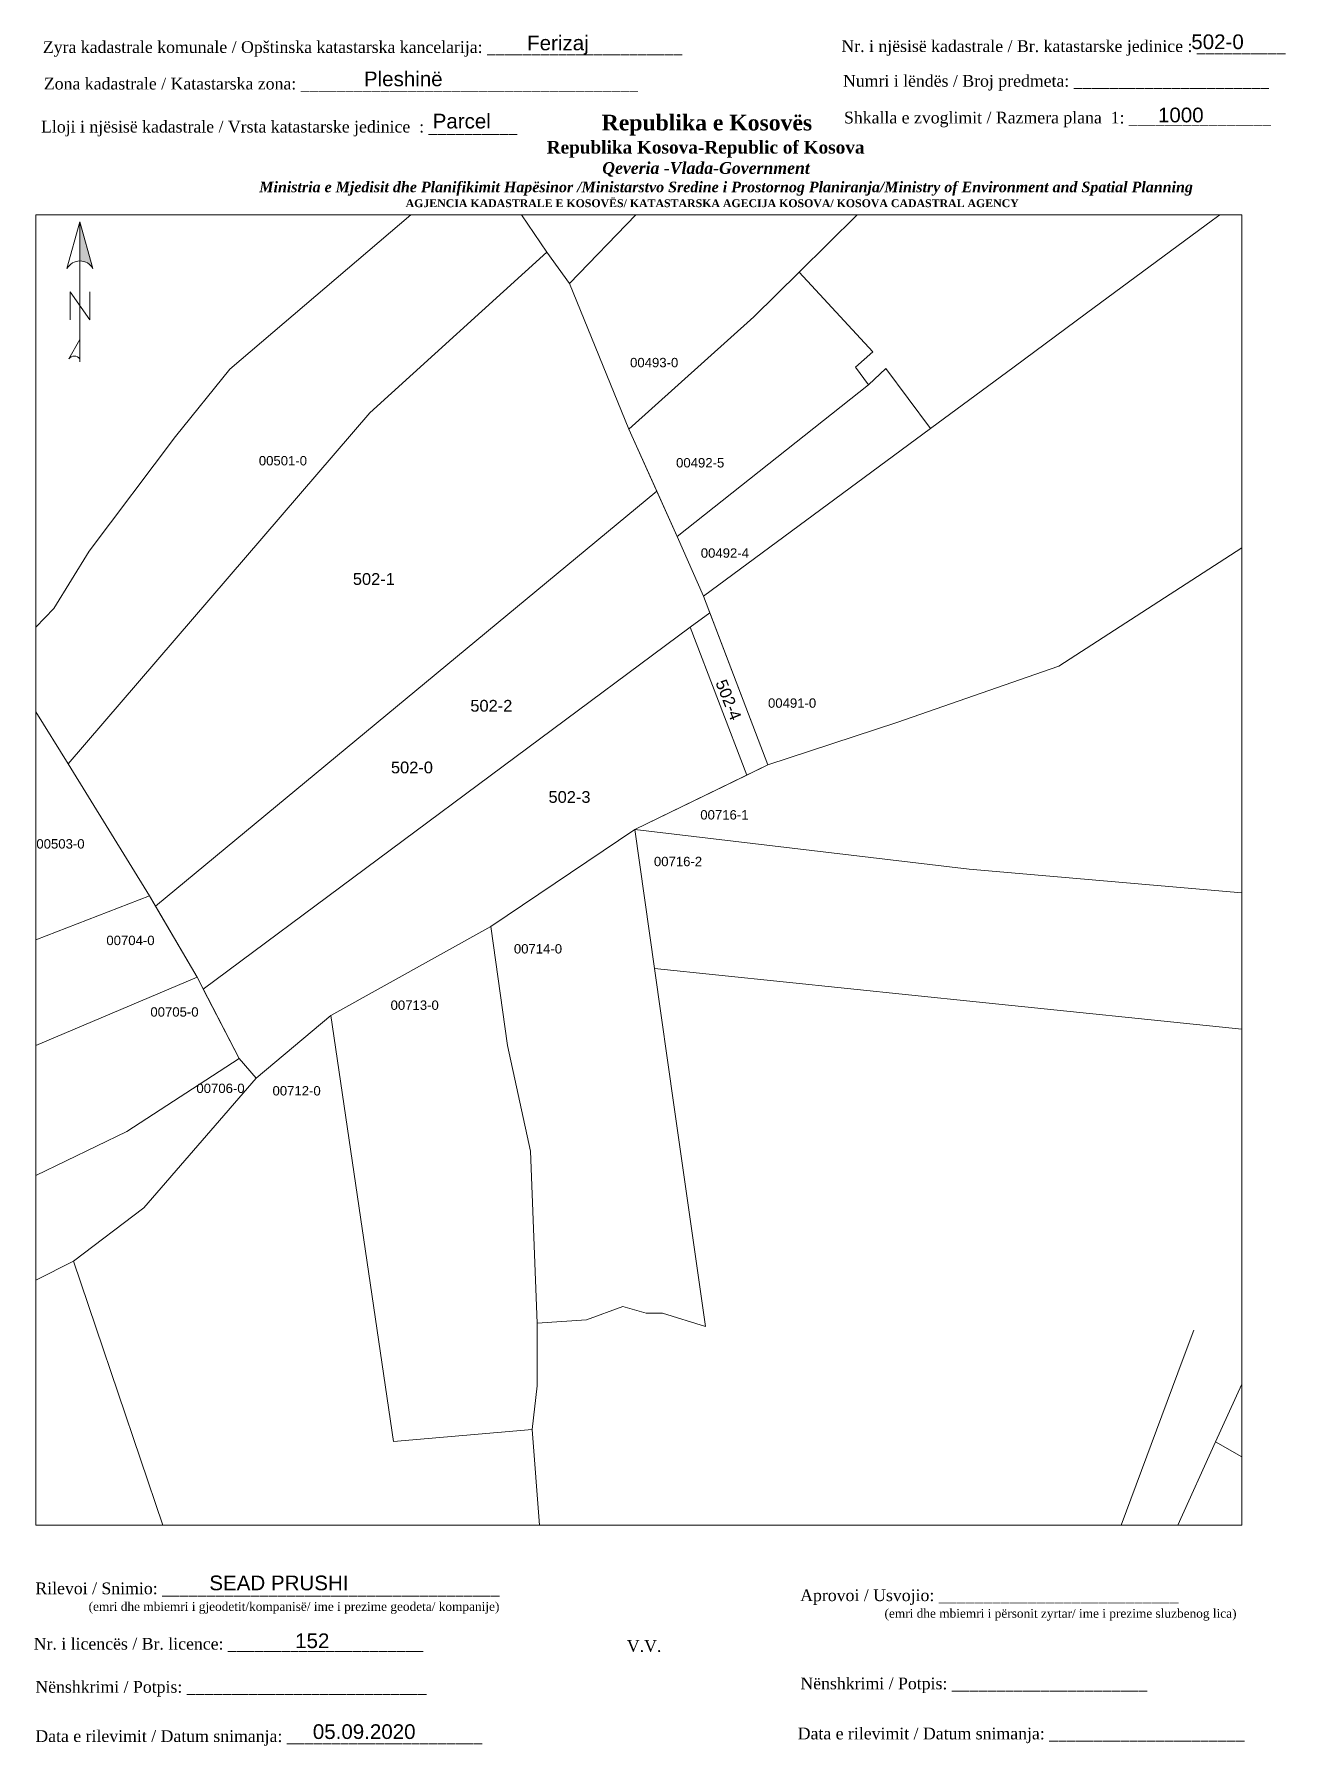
# Paper-space layout '502-0' of a CAD drawing. Header units: metres. Extents: x 0 to 213, y 0 to 292.
# The model-space entities are those that its viewports show. They can reach past a viewport. Long polylines and large blocks are cut down to what shows.
import ezdxf
from ezdxf.enums import TextEntityAlignment as Align

# ---------------------------------------------------------------- set-up
doc = ezdxf.new("R2010")
doc.units = ezdxf.units.M
doc.layers.get('0').update_dxf_attribs({"lineweight": 0})
for name, color, linetype, lineweight in [('Korniza e jashtme', 7, 'Continuous', 0), ('Korniza e jashtme txt', 7, 'Continuous', 0), ('nr parc fqinj', 8, 'Continuous', 0), ('Nr Parceles Baze', 7, 'Continuous', 0), ('Nr-Ri', 1, 'Continuous', 0), ('Par-Re', 1, 'Continuous', 0), ('parc baze poligon', 7, 'Continuous', 0), ('parc fqinje', 8, 'Continuous', 0)]:
    doc.layers.add(name, color=color, linetype=linetype, lineweight=lineweight)
doc.styles.get("Standard").update_dxf_attribs({"font": 'arial.ttf'})

# ---------------------------------------------------------------- blocks, each defined once
blk = doc.blocks.new('*U54')
at = {"linetype": 'ByBlock', "lineweight": -2}
blk.add_hatch(color=0, dxfattribs=at).paths.add_polyline_path([(0, 562), (0, 301, -0.269143), (87, 250)])
at = {"color": 0, "linetype": 'ByBlock', "lineweight": -2}
for points in [[(87, 250, 0.580323), (-87, 250), (0, 562), (87, 250), (0, 562), (0, 300)], [(0, -356, 0.5), (-75, -356), (0, -225)]]:
    blk.add_lwpolyline(points, format="xyb", dxfattribs=at)
for points in [[(0, -375), (0, 562)], [(-66, -94), (-66, 94), (66, -94), (66, 94)]]:
    blk.add_lwpolyline(points, dxfattribs=at)
blk = doc.blocks.new('ACMAP_ANN_TEMPLATE_PIN-SUN')
blk.add_attdef('PIN', text='', height=2).set_placement((366708.21, 310584.18), align=Align.MIDDLE)

msp = doc.modelspace()

# ---------------------------------------------------------------- linework, layer by layer
at = {"layer": 'Par-Re'}
msp.add_lwpolyline([(7510024.58, 4690129.4), (7510019.85, 4690139.98), (7510009.75, 4690164.76), (7510005.86, 4690170.07), (7509975.76, 4690142.74), (7509924.42, 4690083), (7509938.29, 4690060.52), (7509939.31, 4690058.79), (7510024.58, 4690129.4)], dxfattribs=at)
for points in [[(7510024.58, 4690129.4), (7509939.31, 4690058.79), (7509946.37, 4690046.71), (7509947.42, 4690044.68), (7510030.3, 4690106.26), (7510033.63, 4690108.73), (7510032.56, 4690111.56), (7510028.04, 4690121.67)], [(7510033.63, 4690108.73), (7510030.3, 4690106.26), (7510039.89, 4690081.06), (7510043.5, 4690082.81)], [(7510030.3, 4690106.26), (7509947.42, 4690044.68), (7509953.54, 4690032.84), (7509956.41, 4690029.49), (7509969.12, 4690040.21), (7509996.37, 4690055.31), (7510020.87, 4690071.84), (7510039.89, 4690081.06)]]:
    msp.add_lwpolyline(points, close=True, dxfattribs=at)
at = {"layer": 'parc baze poligon'}
msp.add_lwpolyline([(7509946.37, 4690046.71), (7509938.29, 4690060.52), (7509924.42, 4690083), (7509975.76, 4690142.74), (7510005.86, 4690170.07), (7510009.75, 4690164.76), (7510019.85, 4690139.98), (7510028.04, 4690121.67), (7510032.56, 4690111.56), (7510043.5, 4690082.81), (7510020.87, 4690071.84), (7509996.37, 4690055.31), (7509969.12, 4690040.21), (7509956.41, 4690029.49), (7509953.54, 4690032.84), (7509946.37, 4690046.71)], dxfattribs=at)
at = {"layer": 'parc fqinje'}
for points in [[(7510095.88, 4690258.8), (7510044.58, 4690200.76), (7510009.75, 4690164.76), (7510005.86, 4690170.07), (7509994.72, 4690186.66), (7510005.34, 4690195.16), (7510017.72, 4690206.49), (7510033.97, 4690223.75), (7510078.19, 4690272.96), (7510095.88, 4690258.8)], [(7510114.96, 4690239.87), (7510094.87, 4690216.91), (7510081.43, 4690201.55), (7510066.76, 4690184.79), (7510064.08, 4690181.72), (7510048.81, 4690166.68), (7510041.08, 4690159.07), (7510019.85, 4690139.98), (7510009.75, 4690164.76), (7510044.58, 4690200.76), (7510095.88, 4690258.8), (7510114.96, 4690239.87)], [(7510158.93, 4690137.5), (7510147.8, 4690127.98), (7510127.27, 4690121.83), (7510093.02, 4690099.61), (7510065.42, 4690090.05), (7510043.5, 4690082.81), (7510032.56, 4690111.56), (7510071.18, 4690140.08), (7510085.38, 4690150.56), (7510097.7, 4690159.67), (7510119.13, 4690175.51), (7510120.6, 4690176.59), (7510149.28, 4690197.61), (7510162.62, 4690179.34), (7510165.69, 4690170.72), (7510165.81, 4690159.09), (7510158.93, 4690137.5)], [(7509994.72, 4690186.66), (7510005.86, 4690170.07), (7509975.76, 4690142.74), (7509924.42, 4690083), (7509913.43, 4690100.71), (7509922.02, 4690109.43), (7509928.02, 4690119.22), (7509942.72, 4690138.71), (7509951.97, 4690150.17), (7509994.72, 4690186.66)], [(7510048.81, 4690166.68), (7510061.37, 4690153.13), (7510058.38, 4690150.51), (7510060.63, 4690147.5), (7510028.04, 4690121.67), (7510019.85, 4690139.98), (7510041.08, 4690159.07), (7510048.81, 4690166.68)], [(7510028.04, 4690121.67), (7510060.63, 4690147.5), (7510063.56, 4690150.27), (7510071.18, 4690140.08), (7510032.56, 4690111.56), (7510028.04, 4690121.67)], [(7510043.5, 4690082.81), (7510065.42, 4690090.05), (7510093.02, 4690099.61), (7510127.27, 4690121.83), (7510147.8, 4690127.98), (7510150.24, 4690107.11), (7510136.21, 4690086.3), (7510134.83, 4690075), (7510134.4, 4690060.16), (7510077.76, 4690065.08), (7510020.87, 4690071.84), (7510043.5, 4690082.81)], [(7509938.29, 4690060.52), (7509893.59, 4690043.36), (7509841.71, 4690020.65), (7509825.72, 4690012.79), (7509786.15, 4689986.93), (7509801.5, 4690023.63), (7509805.6, 4690035.91), (7509818.27, 4690053.82), (7509850.72, 4690070.29), (7509881.88, 4690083.48), (7509913.43, 4690100.71), (7509924.42, 4690083), (7509938.29, 4690060.52)], [(7510004.23, 4689987.85), (7510003.11, 4690017.08), (7509999.18, 4690035.06), (7509996.37, 4690055.31), (7510020.87, 4690071.84), (7510024.21, 4690048.17), (7510027.53, 4690024.59), (7510032.89, 4689987.28), (7510025.58, 4689989.53), (7510022.77, 4689989.53), (7510018.84, 4689990.66), (7510012.66, 4689988.41), (7510004.23, 4689987.85)], [(7510024.21, 4690048.17), (7510020.87, 4690071.84), (7510077.76, 4690065.08), (7510134.4, 4690060.16), (7510133.72, 4690036.88), (7510078.96, 4690042.53), (7510024.21, 4690048.17)], [(7509725.6, 4689892.74), (7509713.62, 4689893.77), (7509721.77, 4689933.92), (7509728.13, 4689945.14), (7509760.68, 4689968), (7509772.64, 4689976.27), (7509786.15, 4689986.93), (7509825.72, 4690012.79), (7509841.71, 4690020.65), (7509893.59, 4690043.36), (7509938.29, 4690060.52), (7509946.37, 4690046.71), (7509914.87, 4690033.38), (7509862.75, 4690010.41), (7509824.5, 4689984.58), (7509751.62, 4689926.78), (7509739.66, 4689915.29), (7509730.6, 4689901.95), (7509725.6, 4689892.74)], [(7510003.39, 4689969.75), (7509979.79, 4689967.69), (7509969.12, 4690040.21), (7509996.37, 4690055.31), (7509999.18, 4690035.06), (7510003.11, 4690017.08), (7510004.23, 4689987.85), (7510004.23, 4689977.16), (7510003.39, 4689969.75)], [(7509743.41, 4689888.63), (7509725.6, 4689892.74), (7509730.6, 4689901.95), (7509739.66, 4689915.29), (7509751.62, 4689926.78), (7509824.5, 4689984.58), (7509862.75, 4690010.41), (7509914.87, 4690033.38), (7509946.37, 4690046.71), (7509953.54, 4690032.84), (7509934.43, 4690020.45), (7509903.83, 4690005.62), (7509887.57, 4689997.49), (7509873.76, 4689989.43), (7509803.52, 4689938.28), (7509776.06, 4689916.31), (7509743.41, 4689888.63)], [(7509925.33, 4689998.39), (7509937.29, 4690007.48), (7509956.41, 4690029.49), (7509969.12, 4690040.21), (7509979.79, 4689967.69), (7510003.39, 4689969.75), (7510006.2, 4689933.21), (7510006.2, 4689896.1), (7510003.95, 4689849.57), (7510000.09, 4689789.42), (7509964.14, 4689796.62), (7509963.82, 4689835.93), (7509960.38, 4689888.06), (7509955.82, 4689910), (7509950, 4689925.53), (7509925.33, 4689998.39)], [(7509794.08, 4689879.73), (7509743.41, 4689888.63), (7509776.06, 4689916.31), (7509803.52, 4689938.28), (7509873.76, 4689989.43), (7509887.57, 4689997.49), (7509903.83, 4690005.62), (7509934.43, 4690020.45), (7509953.54, 4690032.84), (7509956.41, 4690029.49), (7509937.29, 4690007.48), (7509925.33, 4689998.39), (7509901.47, 4689986.23), (7509870.68, 4689962.35), (7509814.19, 4689909.01), (7509804.65, 4689900.06), (7509794.08, 4689879.73)], [(7510192.89, 4689889.23), (7510160.56, 4689912.23), (7510111.08, 4689948.65), (7510119.67, 4689967.62), (7510207.88, 4689917.16), (7510296.77, 4689885.58), (7510301.36, 4689883.7), (7510299.6, 4689872.06), (7510299.96, 4689867.03), (7510319.43, 4689859.67), (7510313.51, 4689855.72), (7510246.36, 4689875.24), (7510192.89, 4689889.23)]]:
    msp.add_lwpolyline(points, close=True, dxfattribs=at)
for points in [[(7510067.19, 4689875.68), (7510076.65, 4689895.23), (7510097.9, 4689938.04), (7510109.65, 4689969.61), (7510114.18, 4689981.79), (7510115.98, 4689986.63)], [(7510127.6, 4689985.15), (7510119.67, 4689967.62), (7510111.08, 4689948.65), (7510093.72, 4689906.98), (7510084.03, 4689889.09), (7510071.76, 4689867.91), (7510071.57, 4689867.58)]]:
    msp.add_lwpolyline(points, dxfattribs=at)

# ---------------------------------------------------------------- block references
at = {"layer": 'nr parc fqinj'}
ref = msp.add_blockref('ACMAP_ANN_TEMPLATE_PIN-SUN', (7275320.31, 4491404.12), dxfattribs=dict(at, xscale=0.6400000000000001, yscale=0.6400000000000001, zscale=0.6400000000000001))
ref.add_attrib('PIN', '00494-0', dxfattribs={"layer": '0', "height": 1.6}).set_placement((7510013.57, 4690178), align=Align.MIDDLE)
ref = msp.add_blockref('ACMAP_ANN_TEMPLATE_PIN-SUN', (7275330.9, 4491377.41), dxfattribs=dict(at, xscale=0.6400000000000001, yscale=0.6400000000000001, zscale=0.6400000000000001))
ref.add_attrib('PIN', '00493-0', dxfattribs={"layer": '0', "height": 1.6}).set_placement((7510024.15, 4690151.29), align=Align.MIDDLE)
ref = msp.add_blockref('ACMAP_ANN_TEMPLATE_PIN-SUN', (7275267.73, 4491360.71), dxfattribs=dict(at, xscale=0.6400000000000001, yscale=0.6400000000000001, zscale=0.6400000000000001))
ref.add_attrib('PIN', '00501-0', dxfattribs={"layer": '0', "height": 1.6}).set_placement((7509960.98, 4690134.59), align=Align.MIDDLE)
ref = msp.add_blockref('ACMAP_ANN_TEMPLATE_PIN-SUN', (7275338.72, 4491360.37), dxfattribs=dict(at, xscale=0.6400000000000001, yscale=0.6400000000000001, zscale=0.6400000000000001))
ref.add_attrib('PIN', '00492-5', dxfattribs={"layer": '0', "height": 1.6}).set_placement((7510031.98, 4690134.24), align=Align.MIDDLE)
ref = msp.add_blockref('ACMAP_ANN_TEMPLATE_PIN-SUN', (7275342.93, 4491345), dxfattribs=dict(at, xscale=0.6400000000000001, yscale=0.6400000000000001, zscale=0.6400000000000001))
ref.add_attrib('PIN', '00492-4', dxfattribs={"layer": '0', "height": 1.6}).set_placement((7510036.18, 4690118.88), align=Align.MIDDLE)
ref = msp.add_blockref('ACMAP_ANN_TEMPLATE_PIN-SUN', (7275354.37, 4491319.48), dxfattribs=dict(at, xscale=0.6400000000000001, yscale=0.6400000000000001, zscale=0.6400000000000001))
ref.add_attrib('PIN', '00491-0', dxfattribs={"layer": '0', "height": 1.6}).set_placement((7510047.62, 4690093.35), align=Align.MIDDLE)
ref = msp.add_blockref('ACMAP_ANN_TEMPLATE_PIN-SUN', (7275342.85, 4491300.45), dxfattribs=dict(at, xscale=0.6400000000000001, yscale=0.6400000000000001, zscale=0.6400000000000001))
ref.add_attrib('PIN', '00716-1', dxfattribs={"layer": '0', "height": 1.6}).set_placement((7510036.1, 4690074.33), align=Align.MIDDLE)
ref = msp.add_blockref('ACMAP_ANN_TEMPLATE_PIN-SUN', (7275229.88, 4491295.51), dxfattribs=dict(at, xscale=0.6400000000000001, yscale=0.6400000000000001, zscale=0.6400000000000001))
ref.add_attrib('PIN', '00503-0', dxfattribs={"layer": '0', "height": 1.6}).set_placement((7509923.13, 4690069.39), align=Align.MIDDLE)
ref = msp.add_blockref('ACMAP_ANN_TEMPLATE_PIN-SUN', (7275334.96, 4491292.52), dxfattribs=dict(at, xscale=0.6400000000000001, yscale=0.6400000000000001, zscale=0.6400000000000001))
ref.add_attrib('PIN', '00716-2', dxfattribs={"layer": '0', "height": 1.6}).set_placement((7510028.21, 4690066.39), align=Align.MIDDLE)
ref = msp.add_blockref('ACMAP_ANN_TEMPLATE_PIN-SUN', (7275241.79, 4491279.08), dxfattribs=dict(at, xscale=0.6400000000000001, yscale=0.6400000000000001, zscale=0.6400000000000001))
ref.add_attrib('PIN', '00704-0', dxfattribs={"layer": '0', "height": 1.6}).set_placement((7509935.04, 4690052.96), align=Align.MIDDLE)
ref = msp.add_blockref('ACMAP_ANN_TEMPLATE_PIN-SUN', (7275311.13, 4491277.65), dxfattribs=dict(at, xscale=0.6400000000000001, yscale=0.6400000000000001, zscale=0.6400000000000001))
ref.add_attrib('PIN', '00714-0', dxfattribs={"layer": '0', "height": 1.6}).set_placement((7510004.38, 4690051.53), align=Align.MIDDLE)
ref = msp.add_blockref('ACMAP_ANN_TEMPLATE_PIN-SUN', (7275249.28, 4491266.91), dxfattribs=dict(at, xscale=0.6400000000000001, yscale=0.6400000000000001, zscale=0.6400000000000001))
ref.add_attrib('PIN', '00705-0', dxfattribs={"layer": '0', "height": 1.6}).set_placement((7509942.53, 4690040.79), align=Align.MIDDLE)
ref = msp.add_blockref('ACMAP_ANN_TEMPLATE_PIN-SUN', (7275290.15, 4491268.06), dxfattribs=dict(at, xscale=0.6400000000000001, yscale=0.6400000000000001, zscale=0.6400000000000001))
ref.add_attrib('PIN', '00713-0', dxfattribs={"layer": '0', "height": 1.6}).set_placement((7509983.4, 4690041.94), align=Align.MIDDLE)
ref = msp.add_blockref('ACMAP_ANN_TEMPLATE_PIN-SUN', (7275257.11, 4491253.92), dxfattribs=dict(at, xscale=0.6400000000000001, yscale=0.6400000000000001, zscale=0.6400000000000001))
ref.add_attrib('PIN', '00706-0', dxfattribs={"layer": '0', "height": 1.6}).set_placement((7509950.36, 4690027.79), align=Align.MIDDLE)
ref = msp.add_blockref('ACMAP_ANN_TEMPLATE_PIN-SUN', (7275270.06, 4491253.5), dxfattribs=dict(at, xscale=0.6400000000000001, yscale=0.6400000000000001, zscale=0.6400000000000001))
ref.add_attrib('PIN', '00712-0', dxfattribs={"layer": '0', "height": 1.6}).set_placement((7509963.31, 4690027.37), align=Align.MIDDLE)

# ---------------------------------------------------------------- texts
at = {"layer": 'Nr Parceles Baze'}
msp.add_text('502-0', height=2, dxfattribs=at).set_placement((7509979.36, 4690081.39))
at = {"layer": 'Nr-Ri'}
for s, p in [('502-1', (7509972.88, 4690113.46)), ('502-2', (7509992.87, 4690091.89)), ('502-3', (7510006.17, 4690076.37))]:
    msp.add_text(s, height=2, dxfattribs=at).set_placement(p)
msp.add_text('502-4', height=2, rotation=291.9332, dxfattribs=at).set_placement((7510034.54, 4690096.84))

psp = doc.layouts.new('502-0')

# ---------------------------------------------------------------- block references
at = {"xscale": 0.0254, "yscale": 0.0254, "zscale": 0.0254}
psp.add_blockref('*U54', (7.95, 245.33), dxfattribs=at)

# ---------------------------------------------------------------- texts
at = {"layer": 'Korniza e jashtme txt'}
for s, insert, char_height, width, attachment_point in [('Ferizaj', (84.04, 291.31), 2.5, 19.3474, 1), ('502-0', (197.05, 291.51), 2.5, 23.5616, 1), ('{\\fTimes New Roman|b0|i0|c0|p18; Zyra kadastrale komunale / Opštinska katastarska kancelarija: ______________________}', (0.89, 290.36), 2, 114.6874, 1), ('{\\fTimes New Roman|b0|i0|c0|p18;Nr. i njësisë kadastrale / Br. katastarske jedinice : __________}', (137.52, 290.52), 2, 98.5379, 1), ('{\\fTimes New Roman|b0|i0|c0|p18; Zona kadastrale / Katastarska zona: ______________________________________}', (1.06, 284.14), 2, 101.8807, 1), ('Pleshinë', (56.27, 285.2), 2.5, 40.037, 1), ('{\\fTimes New Roman|b0|i0|c0|p18; Numri i lëndës / Broj predmeta: ______________________}', (137.03, 284.61), 2, 83.344, 1), ('{\\fTimes New Roman|b0|i0|c0|p18; Lloji i njësisë kadastrale / Vrsta katastarske jedinice  : __________ }', (0.58, 276.81), 2, 108.0893, 1), ('\\pi77.297;{\\fBook Antiqua|b1|i0|c0|p18;\\H1.333x;Republika e Kosovës\\fTimes New Roman|b1|i0|c0|p18;\\P\\pi67.927;\\fBook Antiqua|b1|i0|c0|p18;\\H0.8125x;Republika Kosova-Republic of Kosova\\fTimes New Roman|b1|i0|c0|p18;\\P\\pi77.378;\\fBook Antiqua|b1|i1|c0|p18;\\H0.9233x;Qeveria -Vlada-Government \\P\\pi13.032,l6,t23.033;\\fTimes New Roman|b1|i1|c0|p18;\\H0.9x;Ministria e Mjedisit dhe Planifikimit Hapësinor /Ministarstvo Sredine i Prostornog Planiranja/Ministry of Environment and Spatial Planning\\P\\pi43.931,l0,tz;\\fBook Antiqua|b1|i0|c0|p18;\\H0.7406x;AGJENCIA KADASTRALE E KOSOVËS/ KATASTARSKA AGECIJA KOSOVA/ KOSOVA CADASTRAL AGENCY}', (19.44, 277.84), 2, 191.8237, 1), ('{\\fArial|b0|i0|c0|p34;Parcel}', (67.97, 278.01), 2.5, 14.2476, 1), ('{\\fTimes New Roman|b0|i0|c0|p18; Shkalla e zvoglimit / Razmera plana  1: ________________}', (137.2, 278.36), 2, 98.5379, 1), ('1000', (191.38, 279.05), 2.5, 19.3474, 1), ('SEAD PRUSHI', (29.97, 29.26), 2.5, 35.1364, 1), ('{\\fTimes New Roman|b0|i0|c0|p18; Rilevoi / Snimio: ______________________________________\\P             \\H0.75x;(emri dhe mbiemri i gjeodetit/kompanisë/ ime i prezime geodeta/ kompanije)}', (-0.39, 28.08), 2, 87.3883, 1), ('{\\fTimes New Roman|b0|i0|c0|p18; Aprovoi / Usvojio: ___________________________\\P                    \\H0.75x;(emri dhe mbiemri i përsonit zyrtar/ ime i prezime sluzbenog lica)}', (129.75, 26.91), 2, 83.344, 1), ('{\\fTimes New Roman|b0|i0|c0|p18; Nr. i licencës / Br. licence: ______________________\\P                                }', (-0.67, 18.65), 2, 83.344, 1), ('152', (44.57, 19.41), 2.5, 5.2174, 1), ('{\\fTimes New Roman|b0|i0|c0|p18;V.V.                                 }', (101.01, 18.27), 2, 9.4297, 1), ('{\\fTimes New Roman|b0|i0|c0|p18; Nënshkrimi / Potpis: ______________________\\P                                 }', (189.53, 11.9), 2, 83.344, 3), ('{\\fTimes New Roman|b0|i0|c0|p18; Nënshkrimi / Potpis: ___________________________\\P                                 }', (-0.39, 11.32), 2, 83.344, 1), ('{\\fTimes New Roman|b0|i0|c0|p18; Data e rilevimit / Datum snimanja: ______________________\\P                                 }', (-0.39, 2.94), 2, 83.344, 1), ('05.09.2020', (47.58, 3.95), 2.5, 19.3474, 1), ('{\\fTimes New Roman|b0|i0|c0|p18; Data e rilevimit / Datum snimanja: ______________________\\P                                 }', (206.1, 3.38), 2, 83.344, 3)]:
    psp.add_mtext(s, dxfattribs=dict(at, insert=insert, char_height=char_height, width=width, attachment_point=attachment_point))

# ---------------------------------------------------------------- viewports
at = {"layer": 'Korniza e jashtme', "view_target_point": (7499131.1, 4689980.52), "view_twist_angle": 360}
psp.add_viewport(center=(103.03, 149.32), size=(205.19, 222.973), view_center_point=(10890.42, 84.42), view_height=222.973, dxfattribs=at)

doc.saveas('drawing.dxf')
